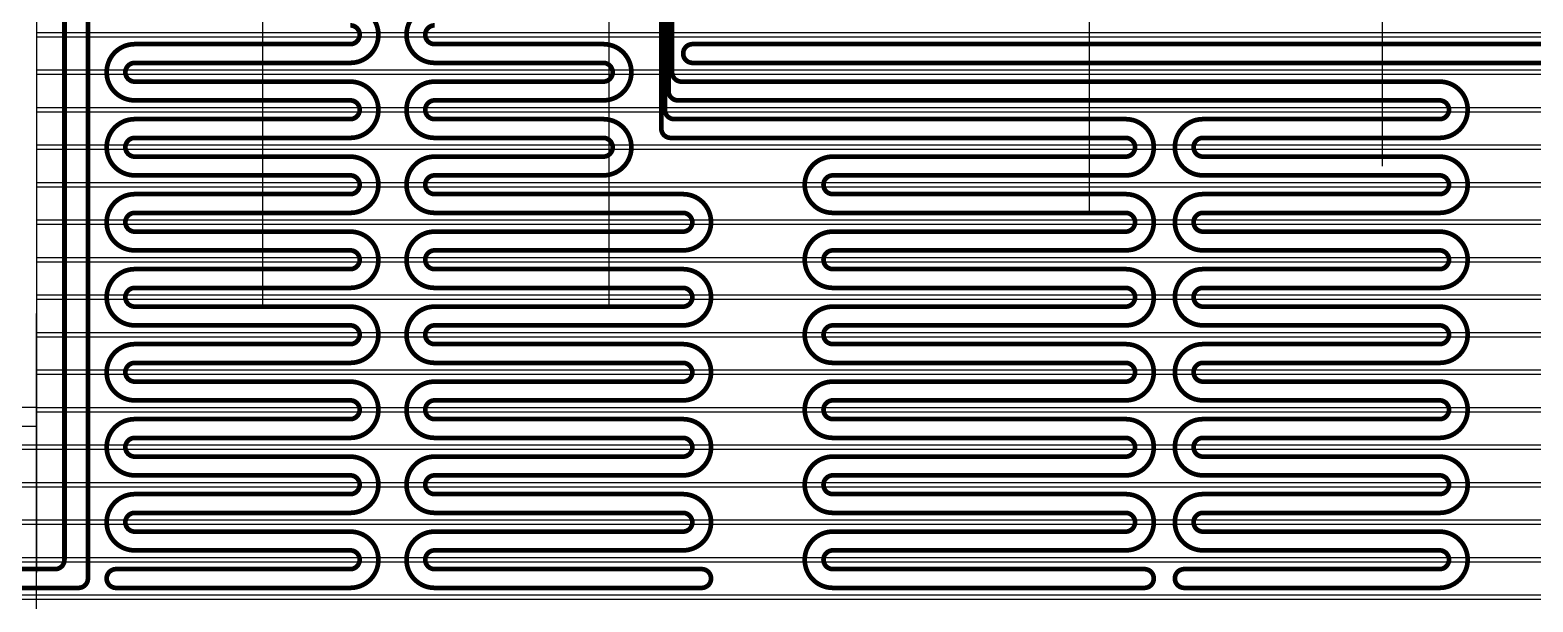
# Model space of a CAD drawing. Extents: x 2430460 to 2514560, y -608375 to -364775.
# Drawn here: x 2459715 to 2475753, y -513508 to -507408 of the extents above; entities that cross this region are included whole.
import ezdxf

# ---------------------------------------------------------------- set-up
doc = ezdxf.new("R2010")
doc.units = 0
doc.header["$LTSCALE"] = 1000
doc.header["$MEASUREMENT"] = 0
for name, color, linetype in [('PIPE-地暖供', 4, 'Continuous'), ('WALL', 9, 'Continuous'), ('木龙骨', 23, 'Continuous')]:
    doc.layers.add(name, color=color, linetype=linetype)

# ---------------------------------------------------------------- blocks, each defined once
blk = doc.blocks.new('A$C67117B41')
blk.add_line((-18200.9, 6856.2), (-18200.9, 10006.4))
at = {"layer": 'WALL'}
for p, q in [((-18200.9, 14206.2), (-18200.9, 9006.4)), ((-18200.9, 9006.4), (-18938.7, 9006.4)), ((-18200.9, 8806.4), (-18200.9, 9006.4)), ((-18938.7, 8806.4), (-18200.9, 8806.4))]:
    blk.add_line(p, q, dxfattribs=at)

msp = doc.modelspace()

# ---------------------------------------------------------------- linework, layer by layer
for p, q in [((2462199.9, -510358.2), (2462199.9, -496083)), ((2465894, -510358.2), (2465894, -496083)), ((2471020.2, -509358.2), (2471020.2, -496083)), ((2474148.4, -508858.3), (2474148.4, -496083)), ((2459782, -503534.9), (2459782, -513195.7))]:
    msp.add_line(p, q)
at = {"layer": 'PIPE-地暖供', "const_width": 50}
for points in [[(2466258.9, -506233.2), (2466258.9, -506458.2, -0.4142136), (2466158.9, -506558.2), (2460432, -506558.2, 0.4142136), (2460332, -506658.2), (2460332, -513258.2, -0.4142136), (2460232, -513358.2), (2443632, -513358.2, -0.4142136)], [(2443632, -513158.2), (2459982, -513158.2, 0.4142136), (2460082, -513058.2), (2460082, -506458.2, -0.4142136), (2460182, -506358.2), (2466120.5, -506358.2, 0.4142136), (2466220.5, -506258.2), (2466220.5, -506233.2)], [(2466489.7, -506233.2), (2466489.7, -508258.2, 0.4142136), (2466589.7, -508358.2), (2471407, -508358.2, -0.4142136), (2471707, -508658.2, -0.4142136), (2471407, -508958.2), (2468282, -508958.2, 0.4142136), (2468182, -509058.2, 0.4142136), (2468282, -509158.2), (2471407, -509158.2, -0.4142136), (2471707, -509458.2, -0.4142136), (2471407, -509758.2), (2468282, -509758.2, 0.4142136), (2468182, -509858.2, 0.4142136), (2468282, -509958.2), (2471407, -509958.2, -0.4142136), (2471707, -510258.2, -0.4142136), (2471407, -510558.2), (2468282, -510558.2, 0.4142136), (2468182, -510658.2, 0.4142136), (2468282, -510758.2), (2471407, -510758.2, -0.4142136), (2471707, -511058.2, -0.4142136), (2471407, -511358.2), (2468282, -511358.2, 0.4142136), (2468182, -511458.2, 0.4142136), (2468282, -511558.2), (2471407, -511558.2, -0.4142136), (2471707, -511858.2, -0.4142136), (2471407, -512158.2), (2468282, -512158.2, 0.4142136), (2468182, -512258.2, 0.4142136), (2468282, -512358.2), (2471407, -512358.2, -0.4142136), (2471707, -512658.2, -0.4142136), (2471407, -512958.2), (2468282, -512958.2, 0.4142136), (2468182, -513058.2, 0.4142136), (2468282, -513158.2), (2471607, -513158.2, -0.4142136), (2471707, -513258.2), (2471707, -513258.2, -0.4142136), (2471607, -513358.2), (2468282, -513358.2, -0.4142136), (2467982, -513058.2, -0.4142136), (2468282, -512758.2), (2471407, -512758.2, 0.4142136), (2471507, -512658.2, 0.4142136), (2471407, -512558.2), (2468282, -512558.2, -0.4142136), (2467982, -512258.2, -0.4142136), (2468282, -511958.2), (2471407, -511958.2, 0.4142136), (2471507, -511858.2, 0.4142136), (2471407, -511758.2), (2468282, -511758.2, -0.4142136), (2467982, -511458.2, -0.4142136), (2468282, -511158.2), (2471407, -511158.2, 0.4142136), (2471507, -511058.2, 0.4142136), (2471407, -510958.2), (2468282, -510958.2, -0.4142136), (2467982, -510658.2, -0.4142136), (2468282, -510358.2), (2471407, -510358.2, 0.4142136), (2471507, -510258.2, 0.4142136), (2471407, -510158.2), (2468282, -510158.2, -0.4142136), (2467982, -509858.2, -0.4142136), (2468282, -509558.2), (2471407, -509558.2, 0.4142136), (2471507, -509458.2, 0.4142136), (2471407, -509358.2), (2468282, -509358.2, -0.4142136), (2467982, -509058.2, -0.4142136), (2468282, -508758.2), (2471407, -508758.2, 0.4142136), (2471507, -508658.2, 0.4142136), (2471407, -508558.2), (2466551.2, -508558.2, -0.4142136), (2466451.2, -508458.2), (2466451.2, -506233.2)], [(2466566.6, -506233.2), (2466566.6, -507858.2, 0.4142136), (2466666.6, -507958.2), (2474757, -507958.2, -0.4142136), (2475057, -508258.2, -0.4142136), (2474757, -508558.2), (2472232, -508558.2, 0.4142136), (2472132, -508658.2, 0.4142136), (2472232, -508758.2), (2474757, -508758.2, -0.4142136), (2475057, -509058.2, -0.4142136), (2474757, -509358.2), (2472232, -509358.2, 0.4142136), (2472132, -509458.2, 0.4142136), (2472232, -509558.2), (2474757, -509558.2, -0.4142136), (2475057, -509858.2, -0.4142136), (2474757, -510158.2), (2472232, -510158.2, 0.4142136), (2472132, -510258.2, 0.4142136), (2472232, -510358.2), (2474757, -510358.2, -0.4142136), (2475057, -510658.2, -0.4142136), (2474757, -510958.2), (2472232, -510958.2, 0.4142136), (2472132, -511058.2, 0.4142136), (2472232, -511158.2), (2474757, -511158.2, -0.4142136), (2475057, -511458.2, -0.4142136), (2474757, -511758.2), (2472232, -511758.2, 0.4142136), (2472132, -511858.2, 0.4142136), (2472232, -511958.2), (2474757, -511958.2, -0.4142136), (2475057, -512258.2, -0.4142136), (2474757, -512558.2), (2472232, -512558.2, 0.4142136), (2472132, -512658.2, 0.4142136), (2472232, -512758.2), (2474757, -512758.2, -0.4142136), (2475057, -513058.2, -0.4142136), (2474757, -513358.2), (2472032, -513358.2, -0.4142136), (2471932, -513258.2), (2471932, -513258.2, -0.4142136), (2472032, -513158.2), (2474757, -513158.2, 0.4142136), (2474857, -513058.2, 0.4142136), (2474757, -512958.2), (2472232, -512958.2, -0.4142136), (2471932, -512658.2, -0.4142136), (2472232, -512358.2), (2474757, -512358.2, 0.4142136), (2474857, -512258.2, 0.4142136), (2474757, -512158.2), (2472232, -512158.2, -0.4142136), (2471932, -511858.2, -0.4142136), (2472232, -511558.2), (2474757, -511558.2, 0.4142136), (2474857, -511458.2, 0.4142136), (2474757, -511358.2), (2472232, -511358.2, -0.4142136), (2471932, -511058.2, -0.4142136), (2472232, -510758.2), (2474757, -510758.2, 0.4142136), (2474857, -510658.2, 0.4142136), (2474757, -510558.2), (2472232, -510558.2, -0.4142136), (2471932, -510258.2, -0.4142136), (2472232, -509958.2), (2474757, -509958.2, 0.4142136), (2474857, -509858.2, 0.4142136), (2474757, -509758.2), (2472232, -509758.2, -0.4142136), (2471932, -509458.2, -0.4142136), (2472232, -509158.2), (2474757, -509158.2, 0.4142136), (2474857, -509058.2, 0.4142136), (2474757, -508958.2), (2472232, -508958.2, -0.4142136), (2471932, -508658.2, -0.4142136), (2472232, -508358.2), (2474757, -508358.2, 0.4142136), (2474857, -508258.2, 0.4142136), (2474757, -508158.2), (2466628.2, -508158.2, -0.4142136), (2466528.2, -508058.2), (2466528.2, -506233.2)], [(2463132, -507358.2, -0.4142136), (2463232, -507458.2, -0.4142136), (2463132, -507558.2), (2460832, -507558.2, 0.4142136), (2460532, -507858.2, 0.4142136), (2460832, -508158.2), (2463132, -508158.2, -0.4142136), (2463232, -508258.2, -0.4142136), (2463132, -508358.2), (2460832, -508358.2, 0.4142136), (2460532, -508658.2, 0.4142136), (2460832, -508958.2), (2463132, -508958.2, -0.4142136), (2463232, -509058.2, -0.4142136), (2463132, -509158.2), (2460832, -509158.2, 0.4142136), (2460532, -509458.2, 0.4142136), (2460832, -509758.2), (2463132, -509758.2, -0.4142136), (2463232, -509858.2, -0.4142136), (2463132, -509958.2), (2460832, -509958.2, 0.4142136), (2460532, -510258.2, 0.4142136), (2460832, -510558.2), (2463132, -510558.2, -0.4142136), (2463232, -510658.2, -0.4142136), (2463132, -510758.2), (2460832, -510758.2, 0.4142136), (2460532, -511058.2, 0.4142136), (2460832, -511358.2), (2463132, -511358.2, -0.4142136), (2463232, -511458.2, -0.4142136), (2463132, -511558.2), (2460832, -511558.2, 0.4142136), (2460532, -511858.2, 0.4142136), (2460832, -512158.2), (2463132, -512158.2, -0.4142136), (2463232, -512258.2, -0.4142136), (2463132, -512358.2), (2460832, -512358.2, 0.4142136), (2460532, -512658.2, 0.4142136), (2460832, -512958.2), (2463132, -512958.2, -0.4142136), (2463232, -513058.2, -0.4142136), (2463132, -513158.2), (2460632, -513158.2, 0.4142136), (2460532, -513258.2), (2460532, -513258.2, 0.4142136), (2460632, -513358.2), (2463132, -513358.2, 0.4142136), (2463432, -513058.2, 0.4142136), (2463132, -512758.2), (2460832, -512758.2, -0.4142136), (2460732, -512658.2, -0.4142136), (2460832, -512558.2), (2463132, -512558.2, 0.4142136), (2463432, -512258.2, 0.4142136), (2463132, -511958.2), (2460832, -511958.2, -0.4142136), (2460732, -511858.2, -0.4142136), (2460832, -511758.2), (2463132, -511758.2, 0.4142136), (2463432, -511458.2, 0.4142136), (2463132, -511158.2), (2460832, -511158.2, -0.4142136), (2460732, -511058.2, -0.4142136), (2460832, -510958.2), (2463132, -510958.2, 0.4142136), (2463432, -510658.2, 0.4142136), (2463132, -510358.2), (2460832, -510358.2, -0.4142136), (2460732, -510258.2, -0.4142136), (2460832, -510158.2), (2463132, -510158.2, 0.4142136), (2463432, -509858.2, 0.4142136), (2463132, -509558.2), (2460832, -509558.2, -0.4142136), (2460732, -509458.2, -0.4142136), (2460832, -509358.2), (2463132, -509358.2, 0.4142136), (2463432, -509058.2, 0.4142136), (2463132, -508758.2), (2460832, -508758.2, -0.4142136), (2460732, -508658.2, -0.4142136), (2460832, -508558.2), (2463132, -508558.2, 0.4142136), (2463432, -508258.2, 0.4142136), (2463132, -507958.2), (2460832, -507958.2, -0.4142136), (2460732, -507858.2, -0.4142136), (2460832, -507758.2), (2463132, -507758.2, 0.4142136), (2463432, -507458.2, 0.4142136), (2463132, -507158.2)], [(2464032, -507158.2, 0.4142136), (2463732, -507458.2, 0.4142136), (2464032, -507758.2), (2465832, -507758.2, -0.4142136), (2465932, -507858.2, -0.4142136), (2465832, -507958.2), (2464032, -507958.2, 0.4142136), (2463732, -508258.2, 0.4142136), (2464032, -508558.2), (2465832, -508558.2, -0.4142136), (2465932, -508658.2, -0.4142136), (2465832, -508758.2), (2464032, -508758.2, 0.4142136), (2463732, -509058.2, 0.4142136), (2464032, -509358.2), (2466682, -509358.2, -0.4142136), (2466782, -509458.2, -0.4142136), (2466682, -509558.2), (2464032, -509558.2, 0.4142136), (2463732, -509858.2, 0.4142136), (2464032, -510158.2), (2466682, -510158.2, -0.4142136), (2466782, -510258.2, -0.4142136), (2466682, -510358.2), (2464032, -510358.2, 0.4142136), (2463732, -510658.2, 0.4142136), (2464032, -510958.2), (2466682, -510958.2, -0.4142136), (2466782, -511058.2, -0.4142136), (2466682, -511158.2), (2464032, -511158.2, 0.4142136), (2463732, -511458.2, 0.4142136), (2464032, -511758.2), (2466682, -511758.2, -0.4142136), (2466782, -511858.2, -0.4142136), (2466682, -511958.2), (2464032, -511958.2, 0.4142136), (2463732, -512258.2, 0.4142136), (2464032, -512558.2), (2466682, -512558.2, -0.4142136), (2466782, -512658.2, -0.4142136), (2466682, -512758.2), (2464032, -512758.2, 0.4142136), (2463732, -513058.2, 0.4142136), (2464032, -513358.2), (2466882, -513358.2, 0.4142136), (2466982, -513258.2), (2466982, -513258.2, 0.4142136), (2466882, -513158.2), (2464032, -513158.2, -0.4142136), (2463932, -513058.2, -0.4142136), (2464032, -512958.2), (2466682, -512958.2, 0.4142136), (2466982, -512658.2, 0.4142136), (2466682, -512358.2), (2464032, -512358.2, -0.4142136), (2463932, -512258.2, -0.4142136), (2464032, -512158.2), (2466682, -512158.2, 0.4142136), (2466982, -511858.2, 0.4142136), (2466682, -511558.2), (2464032, -511558.2, -0.4142136), (2463932, -511458.2, -0.4142136), (2464032, -511358.2), (2466682, -511358.2, 0.4142136), (2466982, -511058.2, 0.4142136), (2466682, -510758.2), (2464032, -510758.2, -0.4142136), (2463932, -510658.2, -0.4142136), (2464032, -510558.2), (2466682, -510558.2, 0.4142136), (2466982, -510258.2, 0.4142136), (2466682, -509958.2), (2464032, -509958.2, -0.4142136), (2463932, -509858.2, -0.4142136), (2464032, -509758.2), (2466682, -509758.2, 0.4142136), (2466982, -509458.2, 0.4142136), (2466682, -509158.2), (2464032, -509158.2, -0.4142136), (2463932, -509058.2, -0.4142136), (2464032, -508958.2), (2465832, -508958.2, 0.4142136), (2466132, -508658.2, 0.4142136), (2465832, -508358.2), (2464032, -508358.2, -0.4142136), (2463932, -508258.2, -0.4142136), (2464032, -508158.2), (2465832, -508158.2, 0.4142136), (2466132, -507858.2, 0.4142136), (2465832, -507558.2), (2464032, -507558.2, -0.4142136), (2463932, -507458.2, -0.4142136), (2464032, -507358.2)], [(2476913.3, -507558.2), (2466784.7, -507558.2, 0.4142136), (2466684.7, -507658.2), (2466684.7, -507658.2, 0.4142136), (2466784.7, -507758.2), (2475931.9, -507758.2, -0.4142136)]]:
    msp.add_lwpolyline(points, format="xyb", dxfattribs=at)
at = {"layer": '木龙骨', "color": 253}
for points in [[(2459782, -507433.2), (2499582, -507433.2), (2499582, -507483.2), (2459782, -507483.2)], [(2459782, -507833.2), (2499582, -507833.2), (2499582, -507883.2), (2459782, -507883.2)], [(2459782, -508233.2), (2499582, -508233.2), (2499582, -508283.2), (2459782, -508283.2)], [(2459782, -508633.2), (2499582, -508633.2), (2499582, -508683.2), (2459782, -508683.2)], [(2459782, -509033.2), (2499582, -509033.2), (2499582, -509083.2), (2459782, -509083.2)], [(2459782, -509433.2), (2499582, -509433.2), (2499582, -509483.2), (2459782, -509483.2)], [(2459782, -509833.2), (2499582, -509833.2), (2499582, -509883.2), (2459782, -509883.2)], [(2459782, -510233.2), (2499582, -510233.2), (2499582, -510283.2), (2459782, -510283.2)], [(2459782, -510633.2), (2499582, -510633.2), (2499582, -510683.2), (2459782, -510683.2)], [(2459782, -511033.2), (2499582, -511033.2), (2499582, -511083.2), (2459782, -511083.2)], [(2459782, -511433.2), (2499582, -511433.2), (2499582, -511483.2), (2459782, -511483.2)], [(2443182, -511833.2), (2499582, -511833.2), (2499582, -511883.2), (2443182, -511883.2)], [(2443182, -512233.2), (2499582, -512233.2), (2499582, -512283.2), (2443182, -512283.2)], [(2443182, -512633.2), (2499582, -512633.2), (2499582, -512683.2), (2443182, -512683.2)], [(2443182, -513033.2), (2499582, -513033.2), (2499582, -513083.2), (2443182, -513083.2)], [(2443182, -513433.2), (2499582, -513433.2), (2499582, -513483.2), (2443182, -513483.2)]]:
    msp.add_lwpolyline(points, dxfattribs=at)

# ---------------------------------------------------------------- block references
msp.add_blockref('A$C67117B41', (2477982.9, -520439.4))

doc.saveas('drawing.dxf')
